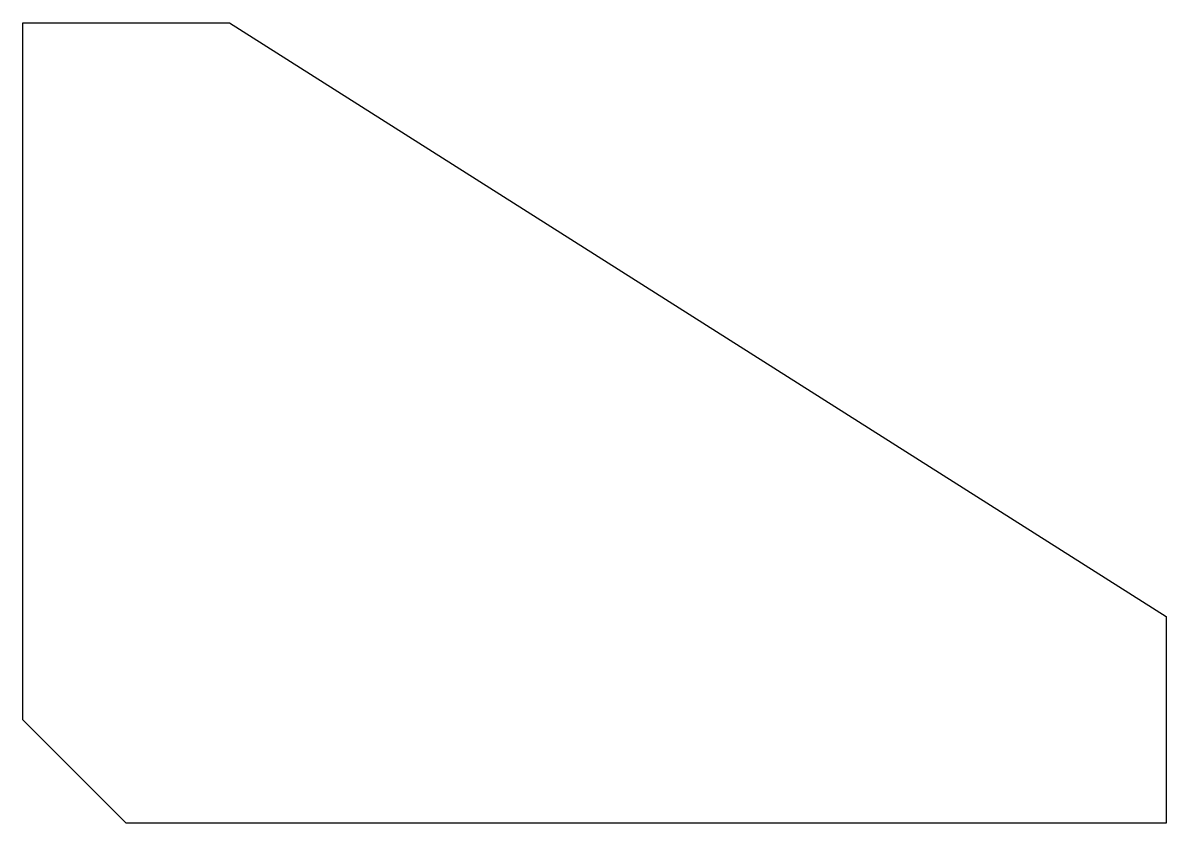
# Model space of a CAD drawing. Header units: millimetres. Extents: x 0 to 55.3, y -19.4 to 19.4.
import ezdxf

# ---------------------------------------------------------------- set-up
doc = ezdxf.new("R2010")
doc.units = ezdxf.units.MM
doc.header["$LTSCALE"] = 25
doc.layers.add('3_Pezzi', color=7, linetype='Continuous')

msp = doc.modelspace()

# ---------------------------------------------------------------- linework, layer by layer
at = {"layer": '3_Pezzi', "color": 3, "linetype": 'Continuous'}
for p, q in [((0, -14.377), (0, 19.377)), ((0, 19.377), (10, 19.377)), ((10, 19.377), (55.323, -9.377)), ((55.323, -9.377), (55.323, -19.377)), ((5, -19.377), (0, -14.377)), ((55.323, -19.377), (5, -19.377))]:
    msp.add_line(p, q, dxfattribs=at)

doc.saveas('drawing.dxf')
